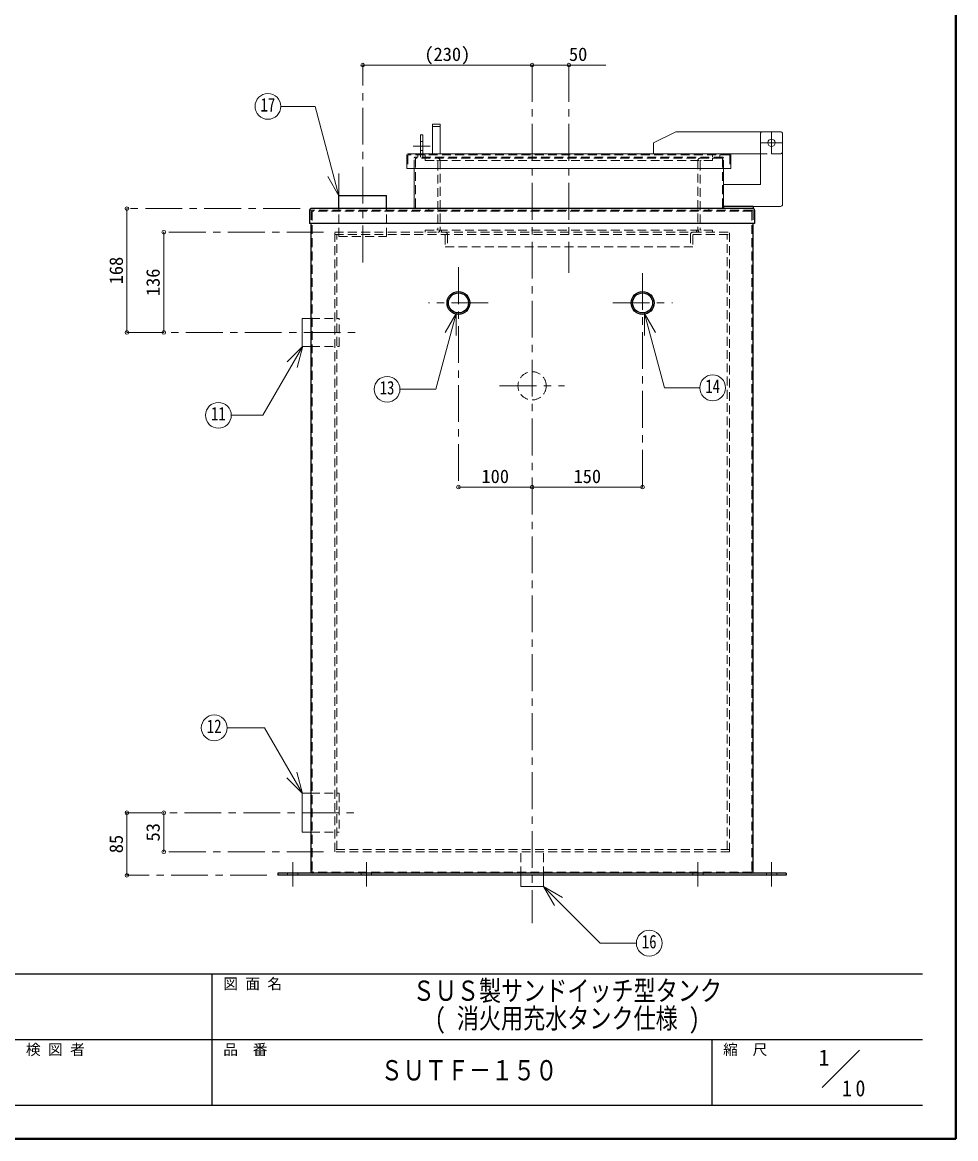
# Model space of a CAD drawing. Units: millimetres at full size, sheet at 1:10. Extents: x -2123 to 1927, y -1358 to 1452.
# Drawn here: x 660 to 1927, y -1358 to 157 of the extents above; entities that cross this region are included whole.
import ezdxf
from ezdxf.enums import TextEntityAlignment as Align

# ---------------------------------------------------------------- set-up
doc = ezdxf.new("R2010")
doc.units = ezdxf.units.MM
doc.header["$LTSCALE"] = 10
doc.header["$PDMODE"] = 32
doc.header["$PDSIZE"] = 5
doc.linetypes.add('CHAIN1', pattern=[8, 5, -1, 1, -1])
doc.linetypes.add('DASHED1', pattern=[1.8, 1.2, -0.6])
doc.layers.add('0-0', color=4, linetype='Continuous', lineweight=9)
doc.styles.add('ＭＳ ゴシック', font='')
doc.styles.get('ＭＳ ゴシック').set_extended_font_data('MS Gothic')

msp = doc.modelspace()

# ---------------------------------------------------------------- linework, layer by layer
at = {"layer": '0-0', "color": 1, "lineweight": 40}
for q in [(1927.2, 1451.91), (-2122.8, -1358.09)]:
    msp.add_line((1927.2, -1358.09), q, dxfattribs=at)
at = {"layer": '0-0'}
for p, q in [((1352.2, 99.41), (1122.2, 99.41)), ((1352.2, 99.41), (1452.2, 99.41)), ((1217.2, 18.91), (1217.2, -21.09)), ((1227.2, 18.91), (1217.2, 18.91)), ((1227.2, 18.91), (1227.2, -21.09)), ((1200.7, 4.41), (1203.7, 4.41)), ((1200.7, 4.41), (1200.7, -21.09)), ((1203.7, 4.41), (1203.7, -21.09)), ((1517.2, -6.09), (1547.2, 8.91)), ((1665.2, 8.91), (1547.2, 8.91)), ((1517.2, -6.09), (1517.2, -21.09)), ((1662.2, -21.09), (1620.7, -21.09)), ((802.2, -95.59), (802.2, -263.59)), ((852.2, -127.59), (852.2, -263.59)), ((802.2, -915.59), (802.2, -1000.59)), ((852.2, -968.59), (852.2, -915.59))]:
    msp.add_line(p, q, dxfattribs=at)
at = {"layer": '0-0', "linetype": 'CHAIN1'}
for p, q in [((1122.2, -168.59), (1122.2, 99.41)), ((1352.2, 99.41), (1352.2, -1065.59)), ((1402.2, 99.41), (1402.2, -182.59)), ((1677.2, 8.91), (1677.2, -21.09)), ((1213.7, -10.59), (1190.7, -10.59)), ((1692.2, -6.09), (1662.2, -6.09)), ((1037.2, -95.59), (802.2, -95.59)), ((1069.2, -127.59), (852.2, -127.59)), ((1252.2, -175.09), (1252.2, -473.59)), ((1502.2, -183.09), (1502.2, -473.59)), ((1292.7, -223.59), (1211.7, -223.59)), ((1461.7, -223.59), (1542.7, -223.59)), ((802.2, -263.59), (1115.2, -263.59)), ((1308, -336.09), (1396.4, -336.09)), ((800.2, -915.59), (1115.2, -915.59)), ((1069.2, -968.59), (852.2, -968.59)), ((1027.2, -982.59), (1027.2, -1015.59)), ((1127.2, -982.59), (1127.2, -1015.59)), ((1577.2, -982.59), (1577.2, -1015.59)), ((1677.2, -982.59), (1677.2, -1015.59)), ((992.2, -1000.59), (802.2, -1000.59))]:
    msp.add_line(p, q, dxfattribs=at)
at = {"layer": '0-0', "linetype": 'DASHED1'}
for p, q in [((1227.2, 15.91), (1217.2, 15.91)), ((1203.7, -4.59), (1200.7, -4.59)), ((1183.7, -23.34), (1183.7, -41.09)), ((1619.95, -22.59), (1184.45, -22.59)), ((1192.2, -41.09), (1192.2, -27.09)), ((1610.7, -25.59), (1193.7, -25.59)), ((1193.7, -27.84), (1193.7, -95.59)), ((1609.95, -27.09), (1194.45, -27.09)), ((1197.2, -22.59), (1197.2, -25.59)), ((1199.2, -21.09), (1199.2, -22.59)), ((1203.7, -16.59), (1200.7, -16.59)), ((1200.7, -21.09), (1200.7, -25.59)), ((1203.7, -21.09), (1203.7, -25.59)), ((1205.2, -21.09), (1205.2, -22.59)), ((1207.2, -22.59), (1207.2, -25.59)), ((1207.2, -27.09), (1207.2, -30.09)), ((1207.2, -30.09), (1597.2, -30.09)), ((1212.2, -25.59), (1212.2, -27.09)), ((1227.2, -30.09), (1227.2, -124.59)), ((1577.2, -30.09), (1577.2, -124.59)), ((1592.2, -25.59), (1592.2, -27.09)), ((1597.2, -22.59), (1597.2, -25.59)), ((1597.2, -27.09), (1597.2, -30.09)), ((1607.2, -22.59), (1607.2, -25.59)), ((1610.7, -27.84), (1610.7, -95.59)), ((1612.2, -41.09), (1612.2, -27.09)), ((1620.7, -23.34), (1620.7, -41.09)), ((1689.2, -21.09), (1662.2, -21.09)), ((1224.2, -31.59), (1224.2, -123.09)), ((1580.2, -31.59), (1580.2, -123.09)), ((1229.2, -124.59), (1229.2, -127.59)), ((1234.2, -132.09), (1234.2, -147.59)), ((1237.2, -130.59), (1237.2, -147.59)), ((1567.2, -130.59), (1567.2, -147.59)), ((1570.2, -132.09), (1570.2, -147.59)), ((1575.2, -124.59), (1575.2, -127.59)), ((1597.2, -124.59), (1597.2, -127.59)), ((1570.2, -147.59), (1234.2, -147.59)), ((1052.2, -244.66), (1090.2, -244.66)), ((1090.2, -282.66), (1090.2, -244.66)), ((1052.2, -282.66), (1090.2, -282.66)), ((1052.2, -889.09), (1090.2, -889.09)), ((1090.2, -889.09), (1090.2, -942.09)), ((1052.2, -942.09), (1090.2, -942.09)), ((1336.7, -1000.59), (1336.7, -965.59)), ((1367.7, -1000.59), (1367.7, -965.59)), ((1020.2, -997.59), (1020.2, -1000.59)), ((1034.2, -997.59), (1034.2, -1000.59)), ((1670.2, -997.59), (1670.2, -1000.59)), ((1684.2, -997.59), (1684.2, -1000.59))]:
    msp.add_line(p, q, dxfattribs=at)
at = {"layer": '0-0', "color": 7, "lineweight": 18}
for p, q in [((1662.2, 5.91), (1662.2, -62.59)), ((1665.2, 8.91), (1689.2, 8.91)), ((1692.2, -89.59), (1692.2, 5.91)), ((1182.2, -22.59), (1182.2, -41.09)), ((1183.7, -21.09), (1620.7, -21.09)), ((1622.2, -22.59), (1622.2, -41.09)), ((1622.2, -41.09), (1182.2, -41.09)), ((1192.2, -41.09), (1192.2, -95.59)), ((1612.2, -41.09), (1612.2, -92.59)), ((1090.02, -78.04), (1075.02, -52.06)), ((1090.02, -78.04), (1090.02, -48.04)), ((1662.2, -62.59), (1612.2, -62.59)), ((1689.2, -92.59), (1652.2, -92.59)), ((1248.97, -237.86), (1233.97, -263.84)), ((1248.97, -237.86), (1248.97, -267.86)), ((1504.72, -237.93), (1504.72, -267.93)), ((1504.72, -237.93), (1519.72, -263.91)), ((1040.2, -282.66), (1040.2, -244.66)), ((1040.2, -244.66), (1052.2, -244.66)), ((1040.84, -282.12), (986.56, -376.12)), ((1040.84, -282.12), (1019.62, -303.33)), ((1040.84, -282.12), (1033.07, -311.1)), ((1040.2, -282.66), (1052.2, -282.66)), ((943.81, -376.12), (986.56, -376.12)), ((938.18, -800.33), (988.88, -800.33)), ((1040.41, -889.57), (988.88, -800.33)), ((1040.41, -889.57), (1032.64, -860.6)), ((1040.41, -889.57), (1019.19, -868.36)), ((1040.2, -889.09), (1040.2, -942.09)), ((1040.2, -889.09), (1052.2, -889.09)), ((1040.2, -942.09), (1052.2, -942.09)), ((1336.7, -1000.59), (1336.7, -1015.59)), ((1367.7, -1000.59), (1367.7, -1015.59)), ((1367.7, -1015.59), (1336.7, -1015.59)), ((1367.68, -1015.58), (1382.68, -1041.56)), ((1367.68, -1015.58), (1444.79, -1092.68)), ((1367.68, -1015.58), (1393.66, -1030.58)), ((1444.79, -1092.68), (1493.72, -1092.68)), ((1745.98, -1288.59), (1796.48, -1238.09))]:
    msp.add_line(p, q, dxfattribs=at)
at = {"layer": '0-0', "color": 5, "lineweight": 25}
for p, q in [((1089.7, -77.59), (1154.7, -77.59)), ((1089.7, -95.59), (1089.7, -77.59)), ((1154.7, -95.59), (1154.7, -77.59)), ((1050.2, -97.59), (1050.2, -115.59)), ((1652.2, -95.59), (1052.2, -95.59)), ((1612.2, -92.59), (1612.2, -95.59)), ((1652.2, -92.59), (1612.2, -92.59)), ((1652.2, -92.59), (1652.2, -95.59)), ((1654.2, -97.59), (1654.2, -115.59)), ((1654.2, -115.59), (1050.2, -115.59)), ((1052.2, -996.09), (1052.2, -115.59)), ((1652.2, -996.09), (1652.2, -115.59)), ((1007.2, -997.59), (1007.2, -1000.59)), ((1697.2, -997.59), (1007.2, -997.59)), ((1697.2, -997.59), (1697.2, -1000.59)), ((1697.2, -1000.59), (1007.2, -1000.59))]:
    msp.add_line(p, q, dxfattribs=at)
at = {"layer": '0-0', "color": 7, "linetype": 'DASHED1', "lineweight": 18}
for p, q in [((1052.2, -98.59), (1052.2, -115.59)), ((1651.2, -97.59), (1053.2, -97.59)), ((1053.7, -99.84), (1053.7, -995.34)), ((1649.95, -99.09), (1054.45, -99.09)), ((1072.2, -97.59), (1072.2, -99.09)), ((1089.7, -133.59), (1089.7, -95.59)), ((1154.7, -133.59), (1154.7, -95.59)), ((1212.2, -95.59), (1212.2, -97.59)), ((1592.2, -95.59), (1592.2, -97.59)), ((1632.2, -97.59), (1632.2, -99.09)), ((1650.7, -99.84), (1650.7, -995.34)), ((1652.2, -98.59), (1652.2, -115.59)), ((1084.2, -127.59), (1620.2, -127.59)), ((1084.2, -968.59), (1084.2, -127.59)), ((1084.2, -130.59), (1620.2, -130.59)), ((1087.2, -965.59), (1087.2, -130.59)), ((1089.7, -133.59), (1154.7, -133.59)), ((1617.2, -965.59), (1617.2, -130.59)), ((1620.2, -968.59), (1620.2, -127.59)), ((1620.2, -965.59), (1084.2, -965.59)), ((1620.2, -968.59), (1084.2, -968.59)), ((1649.95, -996.09), (1054.45, -996.09)), ((1072.2, -996.09), (1072.2, -997.59)), ((1120.2, -997.59), (1120.2, -1000.59)), ((1134.2, -997.59), (1134.2, -1000.59)), ((1570.2, -997.59), (1570.2, -1000.59)), ((1584.2, -997.59), (1584.2, -1000.59)), ((1632.2, -996.09), (1632.2, -997.59))]:
    msp.add_line(p, q, dxfattribs=at)
at = {"layer": '0-0', "color": 6, "lineweight": 25}
for p, q in [((-2077.8, -1134.52), (1882.2, -1134.52)), ((917.91, -1313.09), (917.91, -1134.52)), ((1882.2, -1223.8), (-153.52, -1223.8)), ((1596.48, -1313.09), (1596.48, -1223.8)), ((1882.2, -1313.09), (-2077.8, -1313.09))]:
    msp.add_line(p, q, dxfattribs=at)
at = {"layer": '0-0', "color": 7, "lineweight": 18}
for points in [[(1090.02, -78.04), (1057.52, 43.26), (1011.04, 43.26)], [(1248.97, -237.86), (1221.38, -340.82), (1172.87, -340.82)], [(1504.72, -237.93), (1531.74, -338.76), (1579.8, -338.76)]]:
    msp.add_lwpolyline(points, dxfattribs=at)
at = {"layer": '0-0', "linetype": 'DASHED1'}
msp.add_lwpolyline([(1597.2, -124.59), (1207.2, -124.59), (1207.2, -127.59)], dxfattribs=at)
at = {"layer": '0-0'}
msp.add_lwpolyline([(1252.2, -473.59), (1352.2, -473.59), (1502.2, -473.59)], dxfattribs=at)
at = {"layer": '0-0', "color": 7, "lineweight": 18}
for centre, radius in [((993.54, 43.26), 17.5), ((1677.2, -6.09), 5), ((1155.37, -340.82), 17.5), ((1597.3, -338.76), 17.5), ((926.31, -376.12), 17.5), ((920.68, -800.33), 17.5), ((1511.22, -1092.68), 17.5)]:
    msp.add_circle(centre, radius, dxfattribs=at)
at = {"layer": '0-0', "color": 5, "lineweight": 25}
for centre, radius in [((1252.2, -223.59), 15.5), ((1252.2, -223.59), 13.6), ((1502.2, -223.59), 15.5), ((1502.2, -223.59), 13.6)]:
    msp.add_circle(centre, radius, dxfattribs=at)
at = {"layer": '0-0', "linetype": 'DASHED1'}
msp.add_circle((1352.2, -336.09), 19.2, dxfattribs=at)
at = {"layer": '0-0', "color": 7, "lineweight": 18}
for centre, radius, start, end in [((1665.2, 5.91), 3, 90, 180), ((1689.2, 5.91), 3, 0, 90), ((1183.7, -22.59), 1.5, 90, 180), ((1620.7, -22.59), 1.5, 0, 90), ((1689.2, -89.59), 3, 270, 0)]:
    msp.add_arc(centre, radius, start, end, dxfattribs=at)
at = {"layer": '0-0', "linetype": 'DASHED1'}
for centre, radius, start, end in [((1184.45, -23.34), 0.75, 90, 180), ((1193.7, -27.09), 1.5, 90, 180), ((1194.45, -27.84), 0.75, 90, 180), ((1222.7, -31.59), 1.5, 0, 90), ((1224.2, -30.09), 3, 0, 90), ((1580.2, -30.09), 3, 90, 180), ((1581.7, -31.59), 1.5, 90, 180), ((1609.95, -27.84), 0.75, 0, 90), ((1610.7, -27.09), 1.5, 0, 90), ((1619.95, -23.34), 0.75, 0, 90), ((1689.2, -18.09), 3, 270, 0), ((1222.7, -123.09), 1.5, 270, 0), ((1224.2, -124.59), 3, 270, 0), ((1232.7, -132.09), 1.5, 0, 90), ((1234.2, -130.59), 3, 0, 90), ((1570.2, -130.59), 3, 90, 180), ((1571.7, -132.09), 1.5, 90, 180), ((1580.2, -124.59), 3, 180, 270), ((1581.7, -123.09), 1.5, 180, 270)]:
    msp.add_arc(centre, radius, start, end, dxfattribs=at)
at = {"layer": '0-0', "color": 5, "lineweight": 25}
for centre, radius, start, end in [((1052.2, -97.59), 2, 90, 180), ((1652.2, -97.59), 2, 0, 90), ((1053.7, -996.09), 1.5, 180, 270), ((1650.7, -996.09), 1.5, 270, 0)]:
    msp.add_arc(centre, radius, start, end, dxfattribs=at)
at = {"layer": '0-0', "color": 7, "linetype": 'DASHED1', "lineweight": 18}
for centre, radius, start, end in [((1053.7, -99.09), 1.5, 90, 180), ((1053.2, -98.59), 1, 90, 180), ((1054.45, -99.84), 0.75, 90, 180), ((1649.95, -99.84), 0.75, 0, 90), ((1650.7, -99.09), 1.5, 0, 90), ((1651.2, -98.59), 1, 0, 90), ((1054.45, -995.34), 0.75, 180, 270), ((1649.95, -995.34), 0.75, 270, 0)]:
    msp.add_arc(centre, radius, start, end, dxfattribs=at)
at = {"layer": '0-0', "color": 1}
for p in [(1122.2, 99.41), (1352.2, 99.41), (1402.2, 99.41), (802.2, -95.59), (852.2, -127.59), (802.2, -263.59), (852.2, -263.59), (1252.2, -473.59), (1352.2, -473.59), (1502.2, -473.59), (802.2, -915.59), (852.2, -915.59), (852.2, -968.59), (802.2, -1000.59)]:
    msp.add_point(p, dxfattribs=at)

# ---------------------------------------------------------------- texts
at = {"layer": '0-0', "color": 7, "style": 'ＭＳ ゴシック'}
for s, height, p in [('(230)', 18.33, (1205.95, 99.41)), ('50', 18.33, (1402.2, 99.41)), ('100', 18.33, (1283.45, -473.59)), ('150', 18.33, (1408.45, -473.59)), ('図 面 名', 14.66, (932.91, -1159.52)), ('検 図 者', 14.66, (665.06, -1248.8)), ('品\u3000番', 14.66, (932.91, -1248.8)), ('縮\u3000尺', 14.66, (1611.48, -1248.8)), ('1', 21.99, (1740.9, -1265.61))]:
    msp.add_text(s, height=height, dxfattribs=at).set_placement(p, align=Align.BOTTOM_LEFT)
at = {"layer": '0-0', "color": 7, "style": 'ＭＳ ゴシック', "width": 0.8}
for s, height, p in [('17', 18.33, (983.54, 30.76)), ('13', 18.33, (1145.37, -353.32)), ('14', 18.33, (1587.3, -351.26)), ('11', 18.33, (916.31, -388.62)), ('12', 18.33, (910.68, -812.83)), ('16', 18.33, (1501.22, -1105.18)), ('ＳＵＳ製サンドイッチ型タンク', 27.49, (1190.06, -1179.16)), ('( 消火用充水タンク仕様 )', 27.49, (1220.06, -1216.66)), ('ＳＵＴＦ－１５０', 27.49, (1146.57, -1287.19))]:
    msp.add_text(s, height=height, dxfattribs=at).set_placement(p, align=Align.BOTTOM_LEFT)
at = {"layer": '0-0', "color": 7, "style": 'ＭＳ ゴシック'}
for s, p in [('168', (802.2, -198.34)), ('136', (852.2, -214.34)), ('53', (852.2, -954.59)), ('85', (802.2, -970.59))]:
    msp.add_text(s, height=18.33, rotation=90, dxfattribs=at).set_placement(p, align=Align.BOTTOM_LEFT)
at = {"layer": '0-0', "color": 7, "insert": (1772.87, -1300.99), "char_height": 21.99, "attachment_point": 7, "style": 'ＭＳ ゴシック'}
msp.add_mtext('\\T1.36;\\W0.9;10', dxfattribs=at)

doc.saveas('drawing.dxf')
